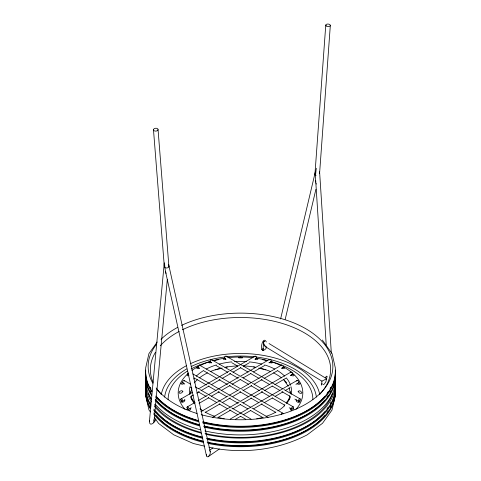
<?xml version="1.0" encoding="UTF-8"?>
<svg xmlns="http://www.w3.org/2000/svg" width="481" height="481" viewBox="0 0 481 481"><rect width="100%" height="100%" fill="white"/><g stroke="black" fill="none" stroke-linecap="round" stroke-linejoin="round"><path stroke-width="0.72" d="M164.28 262.812L149.435 421.314C149.344 427.579 155.543 422.053 155.88 419.059M153.511 422.685L154.034 421.158L153.944 419.648M262.969 350.493L263.552 342.478L264.328 341.137M314.917 174.525L325.763 25.138M319.594 173.268L330.327 25.373M321.609 385.173L321.897 381.174L326.659 378.739L326.328 378.986M206.463 454.437L206.68 456.415L207.894 456.908L219.348 448.995M154.034 421.158L167.292 279.635M322.029 383.399L322.029 384.566M316.33 168.332L316.131 169.613A69.577 42.268 -57.8 0 0 315.53 177.988L326.226 344.943M186.929 409.746L187.494 408.549M190.464 393.867L191.709 388.414M288.979 399.188L289.754 395.779M290.38 393.049L290.692 391.684M335.305 395.689L331.962 410.113L322.504 423.298L307.149 434.86C277.284 450.444 241.781 454.268 209.001 447.246M280.597 318.957L315.259 172.186M285.221 319.258L315.903 189.358M149.435 421.314L149.627 420.526M263.053 350.505L263.335 349.759M290.356 408.056L290.356 409.541A2.201 1.575 23.8 0 0 291.534 410.521L291.751 410.594M325.264 377.765L326.449 376.202L327.128 376.34L325.902 381.716A8.766 3.523 -65.6 0 1 323.893 384.433L323.262 384.734M157.209 341.991L148.924 353.637L145.695 367.803L145.653 371.506M284.067 405.934L284.908 404.768M286.159 403.018L289.093 398.929M261.736 349.669L263.335 348.406M181.571 400.408C180.183 401.443 181.686 402.874 182.936 402.146A2.201 1.431 -25.5 0 0 184.307 401.364L184.806 400.613L184.614 399.699M296.332 399.801L296.14 400.739L296.639 401.485A2.201 1.431 25.5 0 0 298.01 402.272C299.272 403.012 300.763 401.533 299.38 400.511M208.405 456.667L210.101 454.142L210.281 451.906L168.645 264.526M264.243 341.269C262.536 342.761 264.015 345.592 265.5 346.735L321.969 381.18M209.512 450.306L212.975 447.877M238.732 357.509L240.5 357.142L242.472 357.515A2.201 0.559 2.7 0 1 242.28 357.906L238.925 357.9A2.201 0.559 -2.7 0 1 238.732 357.509L238.925 357.395M180.982 398.959L192.671 392.213M198.515 388.84L229.034 371.218M230.333 370.466L255.008 356.223M182.389 401.401L184.987 399.897M191.48 396.152L193.428 395.027M196.675 393.151L199.272 391.648M201.22 390.524L209.013 386.027M211.61 384.529L220.051 379.653M222 378.529L230.441 373.653M233.038 372.156L240.831 367.658M243.428 366.155L249.272 362.782M255.116 359.409L256.415 358.658M187.277 406.914L195.058 402.417M198.298 400.547L207.377 395.304M208.67 394.558L239.147 376.966M240.446 376.214L269.625 359.367M188.684 409.349L191.276 407.852M199.056 403.361L208.784 397.745M211.375 396.248L219.156 391.756M221.753 390.259L230.183 385.389M232.125 384.271L240.554 379.401M243.145 377.904L250.932 373.412M253.523 371.915L264.544 365.548M269.083 362.933L271.031 361.808M200.938 411.652L228.228 395.893M229.527 395.142L239.279 389.514M281.517 365.127L240.578 388.762L199.615 365.181M205.591 412.211L219.889 403.956M222.493 402.459L230.291 397.955M232.888 396.452L240.686 391.955M243.284 390.452L251.731 385.576M254.329 384.072L262.127 379.569M264.081 378.445L277.074 370.941M281.625 368.314L282.924 367.568M212.62 417.298L239.147 401.984M240.44 401.238L290.903 372.102M218.56 417.123L230.85 410.022M232.792 408.904L240.554 404.419M243.139 402.928L251.551 398.07M253.493 396.951L262.548 391.72M264.49 390.602L272.252 386.117M274.843 384.626L285.84 378.276M290.368 375.661L292.31 374.543M230.225 419.053L297.114 380.441M235.534 419.246L240.728 416.245M243.326 414.748L250.469 410.624M253.715 408.748L262.157 403.872M264.105 402.747L272.547 397.877M275.144 396.374L282.936 391.877M285.534 390.374L290.079 387.752M295.923 384.379L298.521 382.876M183.958 383.604L183.489 383.85A2.201 1.106 -24 0 1 182.022 384.199L181.121 383.922L181.121 383.405L182.99 382.118M188.468 374.176L187.097 375.108L187.596 375.733A2.201 0.944 -21.3 0 0 188.967 375.601M199.423 368.013L197.95 368.452A2.201 0.8 -17.6 0 1 196.777 368.386L196.777 367.724L198.455 367.021M189.123 410.497L189.364 410.413A2.201 1.575 -23.8 0 0 190.542 409.433L190.578 408.014M210.305 361.76L208.934 362.662A2.201 0.685 -13.1 0 0 209.836 362.884L211.772 362.53M215.133 369.871L222.33 368.151M225.21 367.46L227.369 366.949M224.681 358.339L223.244 358.952A2.201 0.601 -8.1 0 0 223.815 359.283L225.679 359.217M240.103 357.173L240.602 357.149M256.012 358.321L257.948 358.994A2.201 0.601 8.1 0 1 257.383 359.325L255.044 359.169M270.37 361.718L271.741 362.109L272.24 362.734A2.201 0.685 13.1 0 1 271.338 362.951L268.999 362.44M266.612 347.156L265.5 346.735M253.631 366.949L255.79 367.46M258.67 368.151L265.867 369.871M204.738 446.224L193.374 443.506L173.677 434.776L158.658 423.478L154.197 417.304M283.189 367.237L284.367 367.821L284.367 368.476A2.201 0.8 17.6 0 1 283.189 368.542L281.722 368.103M292.135 374.08C292.839 374.122 294.961 375.396 293.506 375.841A2.201 0.944 21.3 0 1 292.135 375.709L290.764 375.06M297.096 383.724L297.559 383.97A2.201 1.106 24 0 0 299.032 384.319L299.934 384.042L299.934 383.519L298.563 382.419M266.107 346.909L264.051 344.739L263.552 342.478M226.136 356.174L282.636 388.792M283.934 389.544L300.168 398.917A1.407 0.812 -60 0 1 299.723 401.094A1.407 0.812 -60 0 1 298.503 400.39A1.407 0.812 -60 0 1 300.168 398.917M224.729 358.616L226.028 359.361M231.872 362.74L237.716 366.113M240.314 367.61L248.106 372.114M250.703 373.611L259.151 378.487M261.099 379.611L269.54 384.481M272.138 385.984L279.93 390.482M281.878 391.606L289.67 396.103M294.865 399.104L298.761 401.352M211.7 359.764L240.163 376.196M241.456 376.942L251.16 382.545M252.453 383.291L293.212 406.824A1.407 0.812 -60 0 1 292.767 409.006A1.407 0.812 -60 0 1 291.546 408.303A1.407 0.812 -60 0 1 293.212 406.824M210.293 362.199L211.586 362.945M216.113 365.56L227.76 372.288M229.702 373.406L238.107 378.258M240.049 379.383L248.461 384.235M251.046 385.732L259.457 390.59M261.399 391.708L269.811 396.56M272.396 398.058L284.692 405.152M289.219 407.768L291.805 409.265M241.859 389.568L282.798 413.203M198.208 367.616L199.507 368.368M204.058 370.995L217.057 378.499M219.005 379.623L227.453 384.499M229.401 385.63L237.848 390.506M239.797 391.63L248.899 396.885M250.848 398.009L258.646 402.513M261.243 404.01L275.541 412.265M192.887 373.917L240.217 401.25M241.516 401.996L250.595 407.239M251.888 407.984L268.097 417.346M195.37 378.601L206.391 384.968M208.333 386.093L216.119 390.584M218.061 391.708L226.491 396.572M229.082 398.07L238.161 403.312M240.109 404.437L247.889 408.928M250.481 410.425L262.151 417.159M184.187 380.483L190.68 384.235M195.232 386.856L198.479 388.732M199.777 389.484L230.297 407.1M231.595 407.852L251.076 419.101M182.78 382.924L184.728 384.048M190.572 387.421L191.871 388.173M198.364 391.919L206.157 396.416M208.105 397.546L216.552 402.417M219.15 403.92L227.591 408.79M229.539 409.914L237.981 414.79M240.578 416.287L245.773 419.288M269.035 343.548L326.659 378.739M322.342 340.013L332.076 353.637L335.305 367.803L335.347 371.506M284.067 380.303L288.257 386.141M191.907 398.929L194.841 403.018M150.331 411.91L148.924 409.854L145.695 395.689M316.017 183.501L316.39 184.049M293.903 409.445L293.404 408.64A2.201 1.431 25.5 0 0 292.532 408.044M210.077 451.364L210.281 451.906M266.306 341.955C262.44 333.976 257.966 356.361 265.885 348.707A8.766 8.297 88.7 0 0 266.306 347.547M164.676 264.634A69.577 40.17 -60 0 0 165.193 269.703L166.023 273.485M289.135 387.734L290.38 393.187M190.308 391.684L190.777 393.735M191.246 395.779L192.021 399.188M165.578 271.831L206.475 455.874M315.572 180.363L315.74 182.245M158.051 129.563A2.285 1.431 -4.5 0 1 154.629 130.976A2.285 1.431 -4.5 0 1 154.623 128.493A2.285 1.431 -4.5 0 1 158.051 129.563L168.897 266.432M153.487 129.792L164.274 265.909M319.6 171.849L331.337 353.21M335.311 386.694A94.847 54.756 0 0 1 207.107 439.369M202.766 438.353A94.847 54.756 0 0 1 153.77 410.275M150.866 406.012A94.847 54.756 0 0 1 145.689 386.694M168.128 399.477A72.372 41.787 0 0 1 187.368 371.11M191.167 368.903A72.372 41.787 0 0 1 197.829 365.728M199.236 365.151A72.372 41.787 0 0 1 209.181 361.808M213.54 360.702A72.372 41.787 0 0 1 218.759 359.626M262.241 359.626A72.372 41.787 0 0 1 267.46 360.702M271.819 361.808A72.372 41.787 0 0 1 281.764 365.151M283.171 365.728A72.372 41.787 0 0 1 312.872 399.477M181.559 325.39A92.364 53.325 0 0 1 302.248 326.791A92.364 53.325 0 0 1 317.46 395.929A92.364 53.325 0 0 1 201.214 414.706M197.03 413.498A92.364 53.325 0 0 1 156.493 388.606M152.856 383.273A92.364 53.325 0 0 1 156.493 344.288M160.997 339.309A92.364 53.325 0 0 1 177.663 327.369M164.634 397.084A76.028 43.891 0 0 1 186.742 368.909M191.173 366.54A76.028 43.891 0 0 1 225.102 356.962M226.551 356.794A76.028 43.891 0 0 1 254.449 356.794M255.898 356.962A76.028 43.891 0 0 1 316.366 397.084M182.329 329.792A90.139 52.044 0 0 1 297.468 329.214A90.139 52.044 0 0 1 319.655 394.45M161.345 394.45A90.139 52.044 0 0 1 156.181 387.951M153.12 382.329A90.139 52.044 0 0 1 155.411 352.375M160.299 345.791A90.139 52.044 0 0 1 179.172 331.409M335.311 371.224A94.847 54.756 0 0 1 202.766 422.883M198.527 421.747A94.847 54.756 0 0 1 155.7 397.168M151.629 391.774A94.847 54.756 0 0 1 145.689 371.224M161.279 394.534A79.678 46.002 0 0 1 186.55 365.626M190.35 363.732A79.678 46.002 0 0 1 270.875 356.95A79.678 46.002 0 0 1 319.721 394.534M335.311 370.087A94.847 54.756 0 0 1 202.766 421.747M198.527 420.61A94.847 54.756 0 0 1 155.7 396.031M152.032 391.245A94.847 54.756 0 0 1 145.689 370.087M335.311 389.424A94.847 54.756 0 0 1 207.107 442.099M202.766 441.083A94.847 54.756 0 0 1 153.77 413.005M150.15 407.503A94.847 54.756 0 0 1 145.689 389.424M283.339 366.847A62.314 35.973 0 0 1 296.013 409.313M184.987 409.313A62.314 35.973 0 0 1 188.023 373.575M191.961 370.418A62.314 35.973 0 0 1 198.286 366.51M200.216 365.524A62.314 35.973 0 0 1 210.69 361.381M212.752 360.762A62.314 35.973 0 0 1 224.374 358.225M227.964 357.732A62.314 35.973 0 0 1 253.036 357.732M256.626 358.225A62.314 35.973 0 0 1 267.55 360.564M271.657 361.82A62.314 35.973 0 0 1 280.784 365.524M335.311 385.558A94.847 54.756 0 0 1 207.107 438.227M202.766 437.217A94.847 54.756 0 0 1 153.77 409.139M150.866 404.87A94.847 54.756 0 0 1 145.689 385.558M335.275 381.205A94.847 54.756 0 0 1 205.652 434.265M201.341 433.213A94.847 54.756 0 0 1 154.233 406.096M151.238 401.851A94.847 54.756 0 0 1 145.725 381.205M330.688 387.259A93.669 54.076 0 0 1 330.062 388.486M328.27 391.534A93.669 54.076 0 0 1 327.038 393.338M324.741 396.29A93.669 54.076 0 0 1 202.826 422.156M198.515 420.989A93.669 54.076 0 0 1 156.259 396.29M150.938 388.486A93.669 54.076 0 0 1 150.312 387.259M335.311 378.733A94.847 54.756 0 0 1 204.924 430.916M200.631 429.84A94.847 54.756 0 0 1 155.201 404.094M151.238 398.665A94.847 54.756 0 0 1 145.689 378.733M330.688 391.125A93.669 54.076 0 0 1 330.062 392.352M328.27 395.4A93.669 54.076 0 0 1 327.038 397.21M324.741 400.156A93.669 54.076 0 0 1 203.553 426.208M199.224 425.06A93.669 54.076 0 0 1 156.259 400.156M150.938 392.352A93.669 54.076 0 0 1 150.312 391.125M290.596 396.464A51.022 29.455 0 0 1 286.736 403.337M284.686 405.609A51.022 29.455 0 0 1 277.892 410.924M275.986 412.049A51.022 29.455 0 0 1 266.011 416.396M263.257 417.249A51.022 29.455 0 0 1 256.698 418.819M224.302 418.819A51.022 29.455 0 0 1 217.743 417.249M214.989 416.396A51.022 29.455 0 0 1 205.014 412.049M203.108 410.924A51.022 29.455 0 0 1 200.024 408.814M194.264 403.337A51.022 29.455 0 0 1 190.404 396.464M189.839 394.378A51.022 29.455 0 0 1 189.995 386.688M193.801 379.016A51.022 29.455 0 0 1 194.745 377.85M196.314 376.154A51.022 29.455 0 0 1 203.758 370.442M206.223 369.059A51.022 29.455 0 0 1 216.354 364.935M219.168 364.123A51.022 29.455 0 0 1 231.632 361.874M234.584 361.622A51.022 29.455 0 0 1 246.416 361.622M249.368 361.874A51.022 29.455 0 0 1 261.832 364.123M264.646 364.935A51.022 29.455 0 0 1 274.777 369.059M277.242 370.442A51.022 29.455 0 0 1 284.686 376.154M286.255 377.85A51.022 29.455 0 0 1 290.596 385.299M291.005 386.688A51.022 29.455 0 0 1 291.161 394.378M332.365 393.903A93.669 54.076 0 0 1 205.02 433.387M200.655 432.281A93.669 54.076 0 0 1 154.395 404.629M151.268 399.789A93.669 54.076 0 0 1 148.635 393.903M194.264 382.9A51.022 29.455 0 0 1 197.294 379.689M199.447 377.868A51.022 29.455 0 0 1 207.479 372.895M210.786 371.41A51.022 29.455 0 0 1 221.338 368.055M225.048 367.28A51.022 29.455 0 0 1 237.548 365.945M243.452 365.945A51.022 29.455 0 0 1 255.207 367.147M259.662 368.055A51.022 29.455 0 0 1 270.214 371.41M273.521 372.895A51.022 29.455 0 0 1 281.553 377.868M283.706 379.689A51.022 29.455 0 0 1 286.736 382.9M335.311 390.56A94.847 54.756 0 0 1 207.834 443.392M203.487 442.4A94.847 54.756 0 0 1 153.77 414.141M150.15 408.64A94.847 54.756 0 0 1 145.689 390.56M330.976 402.11A93.669 54.076 0 0 1 330.381 403.343M328.27 407.004A93.669 54.076 0 0 1 327.038 408.808M324.741 411.76A93.669 54.076 0 0 1 206.499 438.504M202.098 437.439A93.669 54.076 0 0 1 156.259 411.76M150.619 403.343A93.669 54.076 0 0 1 150.024 402.11M330.976 405.976A93.669 54.076 0 0 1 330.381 407.209M328.27 410.87A93.669 54.076 0 0 1 327.038 412.674M324.741 415.626A93.669 54.076 0 0 1 207.984 442.7M203.553 441.678A93.669 54.076 0 0 1 156.259 415.626M150.619 407.209A93.669 54.076 0 0 1 150.024 405.976M335.311 375.09A94.847 54.756 0 0 1 204.203 427.104M199.224 425.811A94.847 54.756 0 0 1 155.201 400.451M151.629 395.641A94.847 54.756 0 0 1 145.689 375.09M335.311 373.953A94.847 54.756 0 0 1 204.203 425.968M199.224 424.675A94.847 54.756 0 0 1 155.201 399.314M151.629 394.504A94.847 54.756 0 0 1 145.689 373.953M316.065 175.625A2.285 1.202 4.2 0 1 314.995 174.844M314.995 174.218A2.285 1.202 4.2 0 1 315.223 173.942M168.59 265.734A2.285 1.431 -4.5 0 1 168.819 266.811M168.597 267.165A2.285 1.431 -4.5 0 1 166.318 267.983A2.285 1.431 -4.5 0 1 164.412 267.027M281.223 365.77A1.407 0.812 60 0 1 282.137 365.151A1.407 0.812 60 0 1 283.201 366.714A1.407 0.812 60 0 1 282.479 367.604M269.33 360.01A1.407 0.812 60 0 1 270.238 359.391A1.407 0.812 60 0 1 271.308 360.954A1.407 0.812 60 0 1 270.581 361.844M254.75 356.589A1.407 0.812 60 0 1 255.886 356.409A1.407 0.812 60 0 1 256.704 358.111A1.407 0.812 60 0 1 255.712 358.592M296.819 381.084A1.407 0.812 60 0 1 297.733 380.465A1.407 0.812 60 0 1 298.797 382.022A1.407 0.812 60 0 1 298.076 382.918M290.644 372.468A1.407 0.812 60 0 1 291.781 372.288A1.407 0.812 60 0 1 292.598 373.996A1.407 0.812 60 0 1 291.606 374.471M198.419 367.682A1.407 0.812 -60 0 1 198.208 365.993A1.407 0.812 -60 0 1 199.777 365.326M199.874 365.548A1.407 0.812 -60 0 1 199.91 365.825M281.229 414.345A1.407 0.812 -60 0 1 282.347 413.161A1.407 0.812 -60 0 1 283.087 413.846M188.678 374.525A1.407 0.812 -60 0 1 188.233 372.859M183.483 382.852A1.407 0.812 -60 0 1 182.624 381.625A1.407 0.812 -60 0 1 184.349 380.633M184.445 380.85A1.407 0.812 -60 0 1 184.482 381.126M225.433 358.543A1.407 0.812 -60 0 1 224.441 358.068A1.407 0.812 -60 0 1 225.264 356.361A1.407 0.812 -60 0 1 226.395 356.541M210.997 362.133A1.407 0.812 -60 0 1 209.999 361.556A1.407 0.812 -60 0 1 210.997 359.83A1.407 0.812 -60 0 1 211.989 360.407M182.858 391.372L181.902 392.64A2.201 1.275 -25.5 0 1 180.435 393.205C178.445 393.747 178.962 391.36 180.435 391.059A2.201 1.106 -24 0 1 181.902 390.71L182.87 391.312M298.142 391.372L299.098 392.761A2.201 1.275 25.5 0 0 300.565 393.332L301.743 393.217L302.002 392.712L300.565 391.167A2.201 1.106 24 0 0 299.098 390.819L298.142 391.372M326.437 26.022A2.285 1.202 4.2 0 0 330.255 25.679A2.285 1.202 4.2 0 0 327.453 24.062A2.285 1.202 4.2 0 0 326.437 26.022M186.983 407.557A1.407 0.812 60 0 0 188.474 409.415A1.407 0.812 60 0 0 188.474 407.425A1.407 0.812 60 0 0 186.983 407.557M180.688 399.603A1.407 0.812 60 0 0 182.185 401.461A1.407 0.812 60 0 0 182.185 399.47A1.407 0.812 60 0 0 180.688 399.603"/></g></svg>
